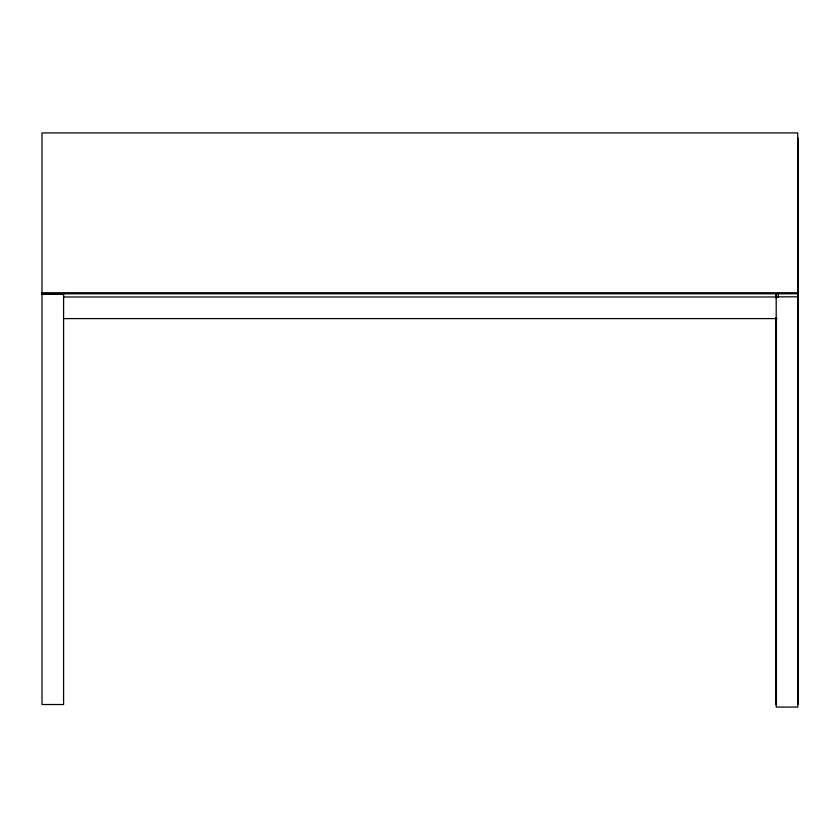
<?xml version="1.0" encoding="UTF-8"?>
<svg xmlns="http://www.w3.org/2000/svg" width="840" height="840" viewBox="0 0 840 840"><rect width="100%" height="100%" fill="white"/><g stroke="black" fill="none" stroke-linecap="round" stroke-linejoin="round"><path stroke-width="1.26" d="M42 292.74L797.738 292.74M42 293.79L797.738 293.79M42 294.273L63.588 294.273M63.452 296.993L777.01 296.993M63.452 318.591L777.01 318.591M798 137.907L798 704.529M797.738 311.651L797.738 132.919L42 132.919L42 704.529L63.588 704.529L63.588 293.99M778.312 293.423L778.312 297.329M776.412 293.99L776.412 297.927M776.412 317.604L776.412 704.529M775.95 294.094L775.95 298.032M775.95 317.699L775.95 704.529M797.8 296.825L776.202 296.825L776.202 707.081L797.8 707.081L797.8 296.825"/></g></svg>
